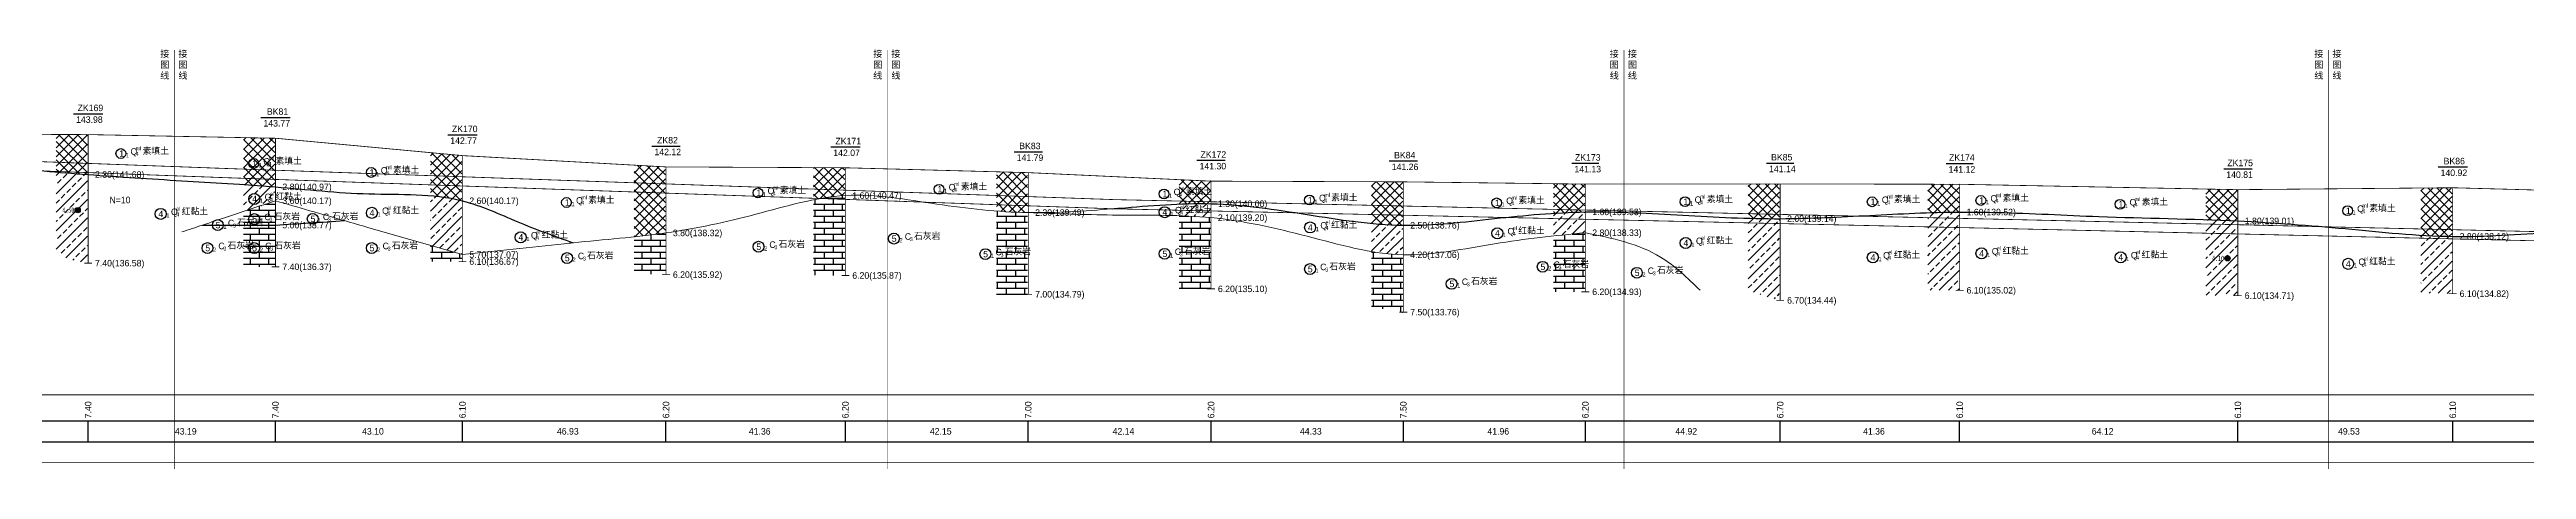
# Model space of a CAD drawing. Header units: inches. Extents: x -205 to 12199, y -11610 to -150.
# Drawn here: x 1500 to 2451, y -7888 to -7727 of the extents above; entities that cross this region are included whole.
import ezdxf

# ---------------------------------------------------------------- set-up
doc = ezdxf.new("R2010")
doc.units = ezdxf.units.IN
doc.header["$MEASUREMENT"] = 0
doc.linetypes.add('ACAD_ISO03W100', pattern=[30, 12, -18])
doc.linetypes.add('ACAD_ISO05W100', pattern=[34, 24, -3, 0.5, -3, 0.5, -3])
for name, color, linetype in [('GiCAD_PouMian', 7, 'Continuous'), ('GICAD_QUYANG', 7, 'Continuous'), ('地质-图框', 7, 'Continuous'), ('地质-地层符号', 3, 'Continuous'), ('地质-地层线', 7, 'Continuous'), ('地质-地面线', 7, 'Continuous'), ('地质-填充花纹', 4, 'Continuous'), ('地质-文字', 7, 'Continuous'), ('地质-标注栏', 7, 'Continuous'), ('地质-标贯', 7, 'Continuous'), ('地质-钻孔', 7, 'Continuous'), ('管底', 7, 'Continuous'), ('红线', 1, 'ACAD_ISO05W100')]:
    doc.layers.add(name, color=color, linetype=linetype)
doc.styles.add('LZ_PMT_LINE', font='', dxfattribs={"height": 2})
doc.styles.get("Standard").update_dxf_attribs({"font": ''})
doc.styles.add('地层编号', font='Comfont.shx', dxfattribs={"width": 0.7, "height": 2.5, "bigfont": 'Hztxt12a.shx'})
doc.styles.add('层底标注', font='Comfont.shx', dxfattribs={"width": 0.7, "height": 2.5, "bigfont": 'Hztxt12a.shx'})
doc.styles.add('岩土名称', font='Comfont.shx', dxfattribs={"width": 0.7, "height": 2.5, "bigfont": 'Hztxt12a.shx'})
doc.styles.add('时代', font='Comfont.shx', dxfattribs={"width": 0.7, "height": 2.5, "bigfont": 'Hztxt12a.shx'})
doc.styles.add('标注栏数据', font='Comfont.shx', dxfattribs={"width": 0.7, "height": 2.5, "bigfont": 'Hztxt12a.shx'})
doc.styles.add('标贯动探', font='Comfont.shx', dxfattribs={"width": 0.7, "height": 2.5, "bigfont": 'Hztxt12a.shx'})
doc.styles.add('钻孔标注', font='Comfont.shx', dxfattribs={"width": 0.7, "height": 2.5, "bigfont": 'Hztxt12a.shx'})
doc.styles.get('LZ_PMT_LINE').set_extended_font_data('SimSun')
doc.styles.get('Standard').set_extended_font_data('SimSun')
doc.linetypes.add('bzhjcx', pattern='A,0.001,[2,XX1.shx,S=1,R=0,X=1,Y=0],-2', length=2.001)
doc.linetypes.add('swx', pattern='A,7,-1.5,["●",LZ_PMT_LINE,S=0.05,R=0,X=0,Y=0],-1.5', length=10)
pattern_1 = [(45, (-25162.9563, -7947.1081), (-1.76776695, 1.76776695), []), (135, (-25162.9563, -7947.1081), (-1.76776695, -1.76776695), [])]
pattern_2 = [(0, (-25162.9563, -7947.1081), (0, 2.3), []), (90, (-25162.9563, -7947.108), (-3.5, 2.3), [2.3, -2.3])]
pattern_3 = [(45, (-25162.9563, -7947.108), (-3.5355339, 3.5355339), []), (45, (-25159.421, -7947.108), (-3.5355339, 3.5355339), [2, -1])]
pattern_4 = [(0, (-25252.9563, -7947.1081), (0, 2.3), []), (90, (-25252.9563, -7947.108), (-3.5, 2.3), [2.3, -2.3])]
pattern_5 = [(45, (-25252.9563, -7947.1081), (-1.76776695, 1.76776695), []), (135, (-25252.9563, -7947.1081), (-1.76776695, -1.76776695), [])]
pattern_6 = [(45, (-25252.9563, -7947.108), (-3.5355339, 3.5355339), []), (45, (-25249.421, -7947.108), (-3.5355339, 3.5355339), [2, -1])]
pattern_7 = [(45, (-25342.9563, -7947.108), (-3.5355339, 3.5355339), []), (45, (-25339.421, -7947.108), (-3.5355339, 3.5355339), [2, -1])]
pattern_8 = [(45, (-25342.9563, -7947.1081), (-1.76776695, 1.76776695), []), (135, (-25342.9563, -7947.1081), (-1.76776695, -1.76776695), [])]

# ---------------------------------------------------------------- blocks, each defined once
blk = doc.blocks.new('gkqy_yuan.dwg不标')
at = {"layer": 'GiCAD_PouMian'}
h = blk.add_hatch(color=7, dxfattribs=at)
edge = h.paths.add_edge_path()
edge.add_arc((0, 0), 1, 0, 360)
at = {"layer": 'GICAD_QUYANG', "color": 7}
blk.add_circle((0, 0), 1, dxfattribs=at)

msp = doc.modelspace()

# ---------------------------------------------------------------- hatches: boundary and pattern name
at = {"layer": '地质-填充花纹', "linetype": 'Continuous'}
h = msp.add_hatch(dxfattribs=at)
h.set_pattern_fill('GKSTT', scale=0.5, style=0, pattern_type=2)
h.set_pattern_definition([(45, (-25072.9563, -7947.1081), (-1.76776695, 1.76776695), []), (135, (-25072.9563, -7947.1081), (-1.76776695, -1.76776695), [])])
h.paths.add_polyline_path([(1514.42779, -7759.42451), (1514.42779, -7774.73911), (1505.60164, -7774.0434), (1502.42779, -7773.78212), (1502.42779, -7759.37742)])
h = msp.add_hatch(dxfattribs=at)
h.set_pattern_fill('GKSTT', scale=0.5, style=0, pattern_type=2)
h.set_pattern_definition(pattern_1)
h.paths.add_polyline_path([(1586.40312, -7760.82057), (1586.40312, -7779.47279), (1578.21739, -7778.84078), (1574.40312, -7778.57703), (1574.40312, -7760.58716)])
h = msp.add_hatch(dxfattribs=at)
h.set_pattern_fill('GKFZNT', scale=0.5, style=0, pattern_type=2)
h.set_pattern_definition([(45, (-25072.9563, -7947.108), (-3.5355339, 3.5355339), []), (45, (-25069.421, -7947.108), (-3.5355339, 3.5355339), [2, -1])])
h.paths.add_polyline_path([(1505.60164, -7774.0434), (1514.42779, -7774.73911), (1514.42779, -7808.71609), (1509.67501, -7807.90376), (1504.74009, -7806.24771), (1502.42779, -7805.14636), (1502.42779, -7773.78212)])
h = msp.add_hatch(dxfattribs=at)
h.set_pattern_fill('GKSTT', scale=0.5, style=0, pattern_type=2)
h.set_pattern_definition(pattern_1)
h.paths.add_polyline_path([(1658.23125, -7767.46889), (1658.23125, -7784.77439), (1652.50655, -7783.60558), (1647.54666, -7782.9793), (1646.23125, -7782.8811), (1646.23125, -7766.35512)])
h = msp.add_hatch(dxfattribs=at)
h.set_pattern_fill('GKSTT', scale=0.5, style=0, pattern_type=2)
h.set_pattern_definition(pattern_1)
h.paths.add_polyline_path([(1736.44151, -7771.81164), (1736.44151, -7797.19213), (1730.86293, -7797.93541), (1725.89625, -7798.5114), (1724.44151, -7798.66355), (1724.44151, -7771.14675)])
h = msp.add_hatch(dxfattribs=at)
h.set_pattern_fill('GKSTT', scale=0.5, style=0, pattern_type=2)
h.set_pattern_definition(pattern_1)
h.paths.add_polyline_path([(1805.36749, -7772.15753), (1805.36749, -7782.84849), (1800.37526, -7783.30948), (1795.43284, -7784.06247), (1793.36749, -7784.47303), (1793.36749, -7772.09951)])
h = msp.add_hatch(dxfattribs=at)
h.set_pattern_fill('GKSTT', scale=0.5, style=0, pattern_type=2)
h.set_pattern_definition(pattern_1)
h.paths.add_polyline_path([(1875.61108, -7774.01886), (1875.61108, -7789.35113), (1870.56462, -7789.19556), (1865.57266, -7788.91418), (1863.61108, -7788.75977), (1863.61108, -7773.69995)])
h = msp.add_hatch(dxfattribs=at)
h.set_pattern_fill('GKFZNT', scale=0.5, style=0, pattern_type=2)
h.set_pattern_definition(pattern_3)
h.paths.add_polyline_path([(1578.21739, -7778.84078), (1586.40312, -7779.47279), (1586.40312, -7784.90856), (1578.14893, -7787.65326), (1574.40312, -7788.89883), (1574.40312, -7778.57703)])
h = msp.add_hatch(dxfattribs=at)
h.set_pattern_fill('GKFZNT', scale=0.5, style=0, pattern_type=2)
h.set_pattern_definition(pattern_3)
h.paths.add_polyline_path([(1647.54666, -7782.9793), (1652.50655, -7783.60558), (1658.23125, -7784.77439), (1658.23125, -7805.42016), (1651.39755, -7803.45395), (1646.59249, -7802.07142), (1646.23125, -7801.96748), (1646.23125, -7782.8811)])
h = msp.add_hatch(dxfattribs=at)
h.set_pattern_fill('GKSHY', scale=0.5, style=0, pattern_type=2)
h.set_pattern_definition(pattern_2)
h.paths.add_polyline_path([(1805.36749, -7813.49001), (1799.87437, -7813.44473), (1794.13114, -7813.40074), (1793.36749, -7813.39578), (1793.36749, -7784.47303), (1795.43284, -7784.06247), (1800.37526, -7783.30948), (1805.36749, -7782.84849)])
h = msp.add_hatch(dxfattribs=at)
h.set_pattern_fill('GKSTT', scale=0.5, style=0, pattern_type=2)
h.set_pattern_definition(pattern_5)
h.paths.add_polyline_path([(1945.83799, -7777.28047), (1945.83799, -7785.95601), (1940.91459, -7785.90158), (1935.9155, -7785.98936), (1933.83799, -7786.07374), (1933.83799, -7776.7223)])
h = msp.add_hatch(dxfattribs=at)
h.set_pattern_fill('GKSTT', scale=0.5, style=0, pattern_type=2)
h.set_pattern_definition(pattern_5)
h.paths.add_polyline_path([(2019.71523, -7777.55792), (2019.71523, -7794.21508), (2012.76974, -7793.92583), (2007.78656, -7793.51828), (2007.71523, -7793.51056), (2007.71523, -7777.5146)])
h = msp.add_hatch(dxfattribs=at)
h.set_pattern_fill('GKSTT', scale=0.5, style=0, pattern_type=2)
h.set_pattern_definition(pattern_5)
h.paths.add_polyline_path([(2089.64135, -7778.42233), (2089.64135, -7789.09906), (2084.82361, -7789.23331), (2079.82926, -7789.46958), (2077.64135, -7789.60993), (2077.64135, -7778.27361)])
h = msp.add_hatch(dxfattribs=at)
h.set_pattern_fill('GKSTT', scale=0.5, style=0, pattern_type=2)
h.set_pattern_definition(pattern_5)
h.paths.add_polyline_path([(2164.50353, -7791.69052), (2157.2941, -7791.64403), (2152.50353, -7791.53991), (2152.50353, -7778.3697), (2164.50353, -7778.35901)])
h = msp.add_hatch(dxfattribs=at)
h.set_pattern_fill('GKSTT', scale=0.5, style=0, pattern_type=2)
h.set_pattern_definition(pattern_5)
h.paths.add_polyline_path([(2233.44486, -7778.49167), (2233.44486, -7789.1632), (2224.19928, -7789.32497), (2221.44486, -7789.41381), (2221.44486, -7778.46846)])
h = msp.add_hatch(dxfattribs=at)
h.set_pattern_fill('GKSTT', scale=0.5, style=0, pattern_type=2)
h.set_pattern_definition(pattern_8)
h.paths.add_polyline_path([(2340.31925, -7780.55397), (2340.31925, -7792.54829), (2332.11173, -7792.20289), (2328.31925, -7792.07007), (2328.31925, -7780.32193)])
h = msp.add_hatch(dxfattribs=at)
h.set_pattern_fill('GKSTT', scale=0.5, style=0, pattern_type=2)
h.set_pattern_definition(pattern_8)
h.paths.add_polyline_path([(2422.87453, -7798.48512), (2416.73128, -7798.31277), (2411.73752, -7798.06438), (2410.87453, -7798.0081), (2410.87453, -7779.93428), (2422.87453, -7779.82769)])
h = msp.add_hatch(dxfattribs=at)
h.set_pattern_fill('GKSHY', scale=0.5, style=0, pattern_type=2)
h.set_pattern_definition(pattern_2)
h.paths.add_polyline_path([(1586.40312, -7794.15876), (1574.40312, -7794.15876), (1574.40312, -7788.89883), (1578.14893, -7787.65326), (1586.40312, -7784.90856)])
h = msp.add_hatch(dxfattribs=at)
h.set_pattern_fill('GKSHY', scale=0.5, style=0, pattern_type=2)
h.set_pattern_definition(pattern_2)
h.paths.add_polyline_path([(1865.57266, -7788.91418), (1870.56462, -7789.19556), (1875.61108, -7789.35113), (1875.61108, -7820.69217), (1863.61108, -7820.69217), (1863.61108, -7788.75977)])
h = msp.add_hatch(dxfattribs=at)
h.set_pattern_fill('GKFZNT', scale=0.5, style=0, pattern_type=2)
h.set_pattern_definition(pattern_6)
h.paths.add_polyline_path([(1945.83799, -7785.95601), (1945.83799, -7791.27219), (1940.96447, -7790.8839), (1935.97131, -7790.62491), (1933.83799, -7790.55955), (1933.83799, -7786.07374), (1935.9155, -7785.98936), (1940.91459, -7785.90158)])
h = msp.add_hatch(dxfattribs=at)
h.set_pattern_fill('GKSHY', scale=0.5, style=0, pattern_type=2)
h.set_pattern_definition(pattern_4)
h.paths.add_polyline_path([(1935.97131, -7790.62491), (1940.96447, -7790.8839), (1945.83799, -7791.27219), (1945.83799, -7818.61651), (1941.08662, -7818.4469), (1936.08195, -7818.34085), (1933.83799, -7818.3233), (1933.83799, -7790.55955)])
h = msp.add_hatch(dxfattribs=at)
h.set_pattern_fill('GKFZNT', scale=0.5, style=0, pattern_type=2)
h.set_pattern_definition(pattern_6)
h.paths.add_polyline_path([(2007.78656, -7793.51828), (2012.76974, -7793.92583), (2019.71523, -7794.21508), (2019.71523, -7805.53976), (2012.27862, -7804.97269), (2007.71523, -7804.29154), (2007.71523, -7793.51056)])
h = msp.add_hatch(dxfattribs=at)
h.set_pattern_fill('GKFZNT', scale=0.5, style=0, pattern_type=2)
h.set_pattern_definition(pattern_6)
h.paths.add_polyline_path([(2089.64135, -7797.11728), (2084.69337, -7797.6159), (2079.71991, -7798.13032), (2077.64135, -7798.35604), (2077.64135, -7789.60993), (2079.82926, -7789.46958), (2084.82361, -7789.23331), (2089.64135, -7789.09906)])
h = msp.add_hatch(dxfattribs=at)
h.set_pattern_fill('GKFZNT', scale=0.5, style=0, pattern_type=2)
h.set_pattern_definition(pattern_6)
h.paths.add_polyline_path([(2157.2941, -7791.64403), (2164.50353, -7791.69052), (2164.50353, -7822.95819), (2158.44879, -7821.32892), (2152.50353, -7819.12373), (2152.50353, -7791.53991)])
h = msp.add_hatch(dxfattribs=at)
h.set_pattern_fill('GKFZNT', scale=0.5, style=0, pattern_type=2)
h.set_pattern_definition(pattern_6)
h.paths.add_polyline_path([(2233.44486, -7819.15882), (2221.44486, -7819.15882), (2221.44486, -7789.41381), (2224.19928, -7789.32497), (2233.44486, -7789.1632)])
h = msp.add_hatch(dxfattribs=at)
h.set_pattern_fill('GKFZNT', scale=0.5, style=0, pattern_type=2)
h.set_pattern_definition(pattern_7)
h.paths.add_polyline_path([(2332.11173, -7792.20289), (2340.31925, -7792.54829), (2340.31925, -7821.22324), (2335.22515, -7821.17772), (2329.88141, -7821.08835), (2328.31925, -7821.0541), (2328.31925, -7792.07007)])
h = msp.add_hatch(dxfattribs=at)
h.set_pattern_fill('GKSHY', scale=0.5, style=0, pattern_type=2)
h.set_pattern_definition(pattern_2)
h.paths.add_polyline_path([(1586.40312, -7810.15876), (1574.40312, -7810.15876), (1574.40312, -7794.15876), (1586.40312, -7794.15876)])
h = msp.add_hatch(dxfattribs=at)
h.set_pattern_fill('GKSHY', scale=0.5, style=0, pattern_type=2)
h.set_pattern_definition(pattern_2)
h.paths.add_polyline_path([(1646.59249, -7802.07142), (1651.39755, -7803.45395), (1658.23125, -7805.42016), (1658.23125, -7808.15765), (1653.35351, -7808.136), (1651.52383, -7808.15876), (1646.23125, -7808.15876), (1646.23125, -7801.96748)])
h = msp.add_hatch(dxfattribs=at)
h.set_pattern_fill('GKSHY', scale=0.5, style=0, pattern_type=2)
h.set_pattern_definition(pattern_2)
h.paths.add_polyline_path([(1736.44151, -7813.14983), (1731.10006, -7812.95769), (1725.51098, -7812.68926), (1724.44151, -7812.62675), (1724.44151, -7798.66355), (1725.89625, -7798.5114), (1730.86293, -7797.93541), (1736.44151, -7797.19213)])
h = msp.add_hatch(dxfattribs=at)
h.set_pattern_fill('GKSHY', scale=0.5, style=0, pattern_type=2)
h.set_pattern_definition(pattern_4)
h.paths.add_polyline_path([(2089.64135, -7819.75876), (2077.64135, -7819.75876), (2077.64135, -7798.35604), (2079.71991, -7798.13032), (2084.69337, -7797.6159), (2089.64135, -7797.11728)])
h = msp.add_hatch(dxfattribs=at)
h.set_pattern_fill('GKFZNT', scale=0.5, style=0, pattern_type=2)
h.set_pattern_definition(pattern_7)
h.paths.add_polyline_path([(2411.73752, -7798.06438), (2416.73128, -7798.31277), (2422.87453, -7798.48512), (2422.87453, -7820.48397), (2417.63176, -7820.31284), (2412.13072, -7820.30781), (2410.87453, -7820.33269), (2410.87453, -7798.0081)])
h = msp.add_hatch(dxfattribs=at)
h.set_pattern_fill('GKSHY', scale=0.5, style=0, pattern_type=2)
h.set_pattern_definition(pattern_4)
h.paths.add_polyline_path([(2012.27862, -7804.97269), (2019.71523, -7805.53976), (2019.71523, -7827.5189), (2014.69754, -7826.71745), (2009.42955, -7825.88232), (2007.71523, -7825.61465), (2007.71523, -7804.29154)])

# ---------------------------------------------------------------- linework, layer by layer
at = {"layer": '地质-地层符号', "color": 7, "linetype": 'Continuous'}
for centre, major_axis in [((1527.26623, -7766.69952), (0, 1.875)), ((1578.32143, -7770.51691), (0, 1.875)), ((1623.44219, -7773.95876), (0, 1.875)), ((1578.57143, -7784.13716), (0, 2.125)), ((1698.46138, -7785.48619), (0, 1.875)), ((1772.0295, -7781.79212), (0, 1.875)), ((1841.61428, -7780.39212), (0, 1.875)), ((1928.03886, -7782.2123), (0, 1.875)), ((1983.90161, -7784.5588), (0, 1.875)), ((2055.80329, -7785.62546), (0, 1.875)), ((2128.19744, -7785.19211), (0, 1.875)), ((2200.09919, -7785.22547), (0, 1.875)), ((2241.8423, -7784.7145), (0, 1.875)), ((1542.58377, -7789.85119), (0, 2.125)), ((1564.49561, -7794.15614), (0, 2.08333)), ((1578.52976, -7791.82281), (0, 2.08333)), ((1600.96795, -7791.76578), (0, 2.08333)), ((1623.69219, -7789.45876), (0, 2.125)), ((1928.28886, -7789.21289), (0, 2.125)), ((1984.15161, -7795.0588), (0, 2.125)), ((2295.27949, -7786.18565), (0, 1.875)), ((2382.72189, -7788.6588), (0, 1.875)), ((1560.53643, -7802.95876), (0, 2.08333)), ((1578.52976, -7802.95876), (0, 2.08333)), ((1623.65052, -7802.95876), (0, 2.08333)), ((1680.87395, -7798.863), (0, 2.125)), ((1772.23783, -7802.45878), (0, 2.08333)), ((1824.26172, -7799.33356), (0, 2.08333)), ((2056.05329, -7797.29215), (0, 2.125)), ((2128.44744, -7801.02543), (0, 2.125)), ((2242.0923, -7805.01239), (0, 2.125)), ((1698.66971, -7806.79213), (0, 2.08333)), ((1859.38351, -7805.29413), (0, 2.08333)), ((1928.2472, -7805.16602), (0, 2.08333)), ((1984.10995, -7811.01937), (0, 2.08333)), ((2073.49316, -7810.15043), (0, 2.08333)), ((2109.69023, -7812.4671), (0, 2.08333)), ((2200.34919, -7806.55881), (0, 2.125)), ((2295.52949, -7806.51156), (0, 2.125)), ((2382.97189, -7809.01848), (0, 2.125)), ((2038.5306, -7816.70014), (0, 2.08333))]:
    msp.add_ellipse(centre, major_axis=major_axis, ratio=1, dxfattribs=at)
at = {"layer": '地质-地层线', "color": 7, "lineweight": 25}
for points, knots in [([(1228.23974, -7759.04492), (1230.12329, -7759.12923), (1244.68914, -7760.08336), (1271.12261, -7767.5243), (1306.72936, -7781.92196), (1339.78527, -7768.34361), (1372.5081, -7756.16346), (1408.89941, -7765.54781), (1445.28211, -7769.16965), (1480.70619, -7771.89433), (1515.3172, -7774.95885), (1544.50922, -7776.7842), (1562.38446, -7777.80521), (1568.23974, -7778.17317)], [966.454727908, 966.454727908, 966.454727908, 966.454727908, 972.139296368, 1010.547439798, 1048.955583228, 1081.285692769, 1113.615802311, 1151.802296631, 1189.988790952, 1224.093009222, 1258.197227492, 1294.262624812, 1311.856479227, 1311.856479227, 1311.856479227, 1311.856479227]), ([(1568.23974, -7778.17317), (1574.38711, -7778.55949), (1592.50119, -7779.80689), (1622.35413, -7783.13329), (1654.73859, -7781.48764), (1679.6701, -7793.24856), (1693.90114, -7798.3895), (1701.01665, -7800.95996)], [1311.856479227, 1311.856479227, 1311.856479227, 1311.856479227, 1330.328022132, 1366.34095284, 1402.353883548, 1425.100222992, 1447.846562436, 1447.846562436, 1447.846562436, 1447.846562436]), ([(1908.23974, -7787.88568), (1909.15132, -7787.81076), (1921.78125, -7786.7607), (1946.80358, -7784.53896), (1983.02347, -7790.01359), (2019.22963, -7795.94566), (2054.94205, -7791.47294), (2090.66474, -7788.12889), (2127.32913, -7790.47612), (2163.76663, -7792.32056), (2199.22447, -7790.41188), (2227.05279, -7788.97968), (2243.39131, -7789.19219), (2248.23974, -7789.31315)], [252.020085058, 252.020085058, 252.020085058, 252.020085058, 254.754869359, 289.909457792, 327.078615708, 364.247773624, 399.304921119, 434.362068613, 471.815724755, 509.269380896, 543.763311375, 578.257241853, 592.811692303, 592.811692303, 592.811692303, 592.811692303]), ([(2248.23974, -7789.31315), (2261.20148, -7789.63653), (2291.97656, -7791.38667), (2336.57509, -7791.86344), (2381.84641, -7795.29777), (2421.99212, -7799.67236), (2461.12318, -7796.8368), (2499.22424, -7794.20726), (2537.3829, -7797.69454), (2567.07535, -7799.46604), (2584.04065, -7800.09239), (2588.23974, -7800.23694)], [592.811692303, 592.811692303, 592.811692303, 592.811692303, 631.721470663, 685.185699472, 726.569808199, 767.953916926, 805.985543495, 844.017170065, 882.348103991, 920.679037917, 933.284047332, 933.284047332, 933.284047332, 933.284047332])]:
    msp.add_open_spline(points, degree=3, knots=knots, dxfattribs=at)
at = {"layer": '地质-地层线', "color": 7, "linetype": 'bzhjcx', "lineweight": 0}
for points, knots in [([(1658.48125, -7805.49209), (1671.51745, -7804.10951), (1685.69717, -7802.60564), (1711.76204, -7799.7994), (1736.62195, -7798.02774), (1771.15678, -7790.49625), (1805.48187, -7779.98063), (1840.78926, -7786.52405), (1874.87653, -7790.37374), (1897.4333, -7788.77386), (1908.23974, -7787.88568)], [0, 0, 0, 0, 39.326479449, 42.776170744, 78.652958898, 113.853236349, 149.053513801, 184.326897364, 219.600280927, 252.020085058, 252.020085058, 252.020085058, 252.020085058]), ([(1550.66646, -7796.79179), (1553.30591, -7795.91411), (1559.16367, -7793.96628), (1565.02143, -7792.01845), (1568.23974, -7790.94829)], [0, 0, 0, 0, 8.344652411, 18.519359179, 18.519359179, 18.519359179, 18.519359179]), ([(1568.23974, -7790.94829), (1568.37975, -7790.90173), (1574.51755, -7788.86077), (1580.65534, -7786.81982), (1586.65312, -7784.82543)], [18.519359179, 18.519359179, 18.519359179, 18.519359179, 18.962026415, 37.924052829, 37.924052829, 37.924052829, 37.924052829]), ([(1908.23974, -7790.29708), (1909.1511, -7790.30849), (1921.79151, -7790.44044), (1947.08927, -7789.91798), (1983.00595, -7797.98327), (2019.07378, -7808.65193), (2054.95172, -7800.59696), (2078.24481, -7798.26038), (2089.89135, -7797.09209)], [32.396622584, 32.396622584, 32.396622584, 32.396622584, 35.126761285, 70.253522571, 107.874613268, 145.495703965, 180.714122945, 215.932541924, 215.932541924, 215.932541924, 215.932541924])]:
    msp.add_open_spline(points, degree=3, knots=knots, dxfattribs=at)
for points in [[(1586.65312, -7784.82543), (1613.11612, -7792.43946), (1622.56719, -7795.15876), (1658.48125, -7805.49209)], [(2089.89135, -7797.09209), (2118.81857, -7806.44378), (2133.96393, -7819.18087)]]:
    msp.add_spline(points, degree=3, dxfattribs=at)
at = {"layer": '地质-地层线', "color": 7}
msp.add_spline([(1586.65312, -7794.15876), (1599.88462, -7793.29911), (1613.11612, -7792.43946)], degree=3, dxfattribs=at)
at = {"layer": '地质-地层线', "color": 7, "linetype": 'bzhjcx', "lineweight": 0}
msp.add_open_spline([(1875.86108, -7789.35884), (1886.64316, -7789.76029), (1897.42524, -7790.16174), (1908.23974, -7790.29708)], degree=3, dxfattribs=at)
at = {"layer": '地质-地层线', "color": 7, "start_tangent": (1, 0), "end_tangent": (1, 0)}
msp.add_spline([(1558.58481, -7794.15876), (1568.23974, -7794.15876)], degree=3, dxfattribs=at)
at = {"layer": '地质-地层线', "color": 7}
msp.add_open_spline([(1568.23974, -7794.15876), (1569.69948, -7794.15876), (1575.83727, -7794.15876), (1581.97507, -7794.15876), (1586.65312, -7794.15876)], degree=3, knots=[9.654921323, 9.654921323, 9.654921323, 9.654921323, 14.034153039, 28.068306079, 28.068306079, 28.068306079, 28.068306079], dxfattribs=at)
at = {"layer": '地质-地面线', "color": 7, "linetype": 'Continuous', "const_width": 0.3}
for points in [[(1228.23974, -7752.72428), (1233.87175, -7752.75882), (1308.59727, -7753.89214), (1370.89091, -7753.22543), (1446.69963, -7759.15876), (1514.67779, -7759.42549), (1568.23974, -7760.46728)], [(1568.23974, -7760.46728), (1586.65312, -7760.82543), (1658.48125, -7767.49209), (1736.69151, -7771.82549), (1805.61749, -7772.15874), (1875.86108, -7774.0255), (1908.23974, -7775.53159)], [(1908.23974, -7775.53159), (1946.08799, -7777.2921), (2019.96523, -7777.55883), (2089.89135, -7778.42543), (2164.75353, -7778.35879), (2233.69486, -7778.49215), (2248.23974, -7778.77341)], [(2248.23974, -7778.77341), (2340.56925, -7780.55881), (2423.12453, -7779.82547), (2499.1176, -7781.89212), (2575.64531, -7783.09217), (2588.23974, -7783.1755)]]:
    msp.add_lwpolyline(points, dxfattribs=at)
at = {"layer": '地质-标注栏', "color": 7, "linetype": 'Continuous', "const_width": 0.3}
for points in [[(1188.23896, -7859.29212), (1578.23896, -7859.29212)], [(1528.23896, -7859.29212), (1918.23896, -7859.29212)], [(1868.23896, -7859.29212), (2258.23896, -7859.29212)], [(2208.23896, -7859.29212), (2598.23896, -7859.29212)], [(1188.23896, -7885.29212), (1578.23896, -7885.29212)], [(1528.23896, -7885.29212), (1918.23896, -7885.29212)], [(1868.23896, -7885.29212), (2258.23896, -7885.29212)], [(2208.23896, -7885.29212), (2598.23896, -7885.29212)]]:
    msp.add_lwpolyline(points, dxfattribs=at)
at = {"layer": '地质-标注栏', "color": 7, "linetype": 'Continuous'}
for points in [[(1188.23896, -7869.29212), (1578.23896, -7869.29212)], [(1514.67779, -7877.29212), (1514.67779, -7869.29212)], [(1514.67779, -7877.29212), (1514.67779, -7869.29212)], [(1528.23896, -7869.29212), (1918.23896, -7869.29212)], [(1586.65312, -7877.29212), (1586.65312, -7869.29212)], [(1586.65312, -7877.29212), (1586.65312, -7869.29212)], [(1658.48125, -7877.29212), (1658.48125, -7869.29212)], [(1658.48125, -7877.29212), (1658.48125, -7869.29212)], [(1736.69151, -7877.29212), (1736.69151, -7869.29212)], [(1736.69151, -7877.29212), (1736.69151, -7869.29212)], [(1805.61749, -7877.29212), (1805.61749, -7869.29212)], [(1805.61749, -7877.29212), (1805.61749, -7869.29212)], [(1868.23896, -7869.29212), (2258.23896, -7869.29212)], [(1875.86108, -7877.29212), (1875.86108, -7869.29212)], [(1875.86108, -7877.29212), (1875.86108, -7869.29212)], [(1946.08799, -7877.29212), (1946.08799, -7869.29212)], [(1946.08799, -7877.29212), (1946.08799, -7869.29212)], [(2019.96523, -7877.29212), (2019.96523, -7869.29212)], [(2019.96523, -7877.29212), (2019.96523, -7869.29212)], [(2089.89135, -7877.29212), (2089.89135, -7869.29212)], [(2089.89135, -7877.29212), (2089.89135, -7869.29212)], [(2164.75353, -7877.29212), (2164.75353, -7869.29212)], [(2164.75353, -7877.29212), (2164.75353, -7869.29212)], [(2208.23896, -7869.29212), (2598.23896, -7869.29212)], [(2233.69486, -7877.29212), (2233.69486, -7869.29212)], [(2233.69486, -7877.29212), (2233.69486, -7869.29212)], [(2340.56925, -7877.29212), (2340.56925, -7869.29212)], [(2340.56925, -7877.29212), (2340.56925, -7869.29212)], [(2423.12453, -7877.29212), (2423.12453, -7869.29212)], [(2423.12453, -7877.29212), (2423.12453, -7869.29212)], [(1188.23896, -7877.29212), (1578.23896, -7877.29212)], [(1528.23896, -7877.29212), (1918.23896, -7877.29212)], [(1868.23896, -7877.29212), (2258.23896, -7877.29212)], [(2208.23896, -7877.29212), (2598.23896, -7877.29212)]]:
    msp.add_lwpolyline(points, dxfattribs=at)
at = {"layer": '地质-钻孔', "color": 7, "linetype": 'Continuous'}
for p, q in [((1509.06514, -7751.42548), (1520.2917, -7751.42548)), ((1581.03975, -7752.82543), (1592.26631, -7752.82543)), ((1652.82686, -7759.49209), (1664.13545, -7759.49209)), ((1731.24482, -7763.82549), (1742.1374, -7763.82549)), ((1799.96357, -7764.15875), (1811.27217, -7764.15875)), ((1870.41475, -7766.02551), (1881.30732, -7766.02551)), ((1940.68232, -7769.29211), (1951.49287, -7769.29211)), ((2014.51826, -7769.55883), (2025.41084, -7769.55883)), ((2084.69404, -7770.42542), (2095.08857, -7770.42542)), ((2159.47334, -7770.35879), (2170.03389, -7770.35879)), ((2228.45771, -7770.49215), (2238.93232, -7770.49215)), ((2335.12373, -7772.5588), (2346.01631, -7772.5588)), ((2417.46943, -7771.82546), (2428.77998, -7771.82546))]:
    msp.add_line(p, q, dxfattribs=at)
at = {"layer": '地质-钻孔', "color": 7, "const_width": 0.3, "flags": 128}
for points in [[(1514.67779, -7759.42549), (1514.67779, -7808.75882)], [(1586.65312, -7760.82543), (1586.65312, -7810.15876)], [(1658.48125, -7767.4921), (1658.48125, -7808.15876)], [(1736.69151, -7771.82549), (1736.69151, -7813.15882)], [(1805.61749, -7772.15874), (1805.61749, -7813.49207)], [(1875.86108, -7774.0255), (1875.86108, -7820.69217)], [(1946.08799, -7777.2921), (1946.08799, -7818.62544)], [(2019.96523, -7777.55883), (2019.96523, -7827.55883)], [(2089.89135, -7778.42542), (2089.89135, -7819.75876)], [(2164.75353, -7778.35879), (2164.75353, -7823.02546)], [(2233.69486, -7778.49216), (2233.69486, -7819.15882)], [(2340.56925, -7780.55881), (2340.56925, -7821.22547)], [(2423.12453, -7779.82547), (2423.12453, -7820.49214)]]:
    msp.add_lwpolyline(points, dxfattribs=at)
at = {"layer": '地质-钻孔', "color": 7, "linetype": 'Continuous', "const_width": 0.3, "flags": 128}
for points in [[(1513.17779, -7808.75882), (1516.17779, -7808.75882)], [(1585.15312, -7810.15876), (1588.15312, -7810.15876)], [(1656.98125, -7808.15876), (1659.98125, -7808.15876)], [(1735.19151, -7813.15882), (1738.19151, -7813.15882)], [(1804.11749, -7813.49207), (1807.11749, -7813.49207)], [(1874.36108, -7820.69217), (1877.36108, -7820.69217)], [(1944.58799, -7818.62544), (1947.58799, -7818.62544)], [(2088.39135, -7819.75876), (2091.39135, -7819.75876)], [(2232.19486, -7819.15882), (2235.19486, -7819.15882)], [(2339.06925, -7821.22547), (2342.06925, -7821.22547)], [(2421.62453, -7820.49214), (2424.62453, -7820.49214)], [(2018.46523, -7827.55883), (2021.46523, -7827.55883)], [(2163.25353, -7823.02546), (2166.25353, -7823.02546)]]:
    msp.add_lwpolyline(points, dxfattribs=at)
at = {"layer": '管底', "linetype": 'swx', "const_width": 0.3}
for points in [[(1293.23755, -7762.34062), (1569.17504, -7772.489)], [(1293.10782, -7765.86824), (1569.0453, -7776.01661)], [(1562.7442, -7772.26397), (1908.36318, -7784.35784)], [(1562.62076, -7775.79181), (1908.23974, -7787.88568)], [(1908.14955, -7787.89309), (2247.78204, -7795.4172)], [(1908.22774, -7784.36396), (2247.86022, -7791.88807)], [(2247.86317, -7791.88813), (2588.27589, -7799.7145)], [(2247.78204, -7795.4172), (2588.19476, -7803.24357)]]:
    msp.add_lwpolyline(points, dxfattribs=at)
at = {"layer": '红线', "linetype": 'ACAD_ISO03W100', "ltscale": 0.4, "const_width": 0.2}
for points in [[(1547.90015, -7726.91284), (1547.90015, -7887.80321)], [(1821.8167, -7726.91284), (1821.8167, -7887.80321)], [(2104.77322, -7726.91284), (2104.77322, -7887.80321)], [(2375.45554, -7726.91284), (2375.45554, -7887.80321)]]:
    msp.add_lwpolyline(points, dxfattribs=at)

# ---------------------------------------------------------------- block references
at = {"layer": '地质-图框', "color": 7, "linetype": 'Continuous'}
for p in [(1510.67779, -7788.42549), (2336.56925, -7806.89214)]:
    msp.add_blockref('gkqy_yuan.dwg不标', p, dxfattribs=at)

# ---------------------------------------------------------------- texts
at = {"layer": '地质-图框', "color": 7, "linetype": 'Continuous', "width": 0.7}
for s, p in [('4.50', (1504.8032, -7789.42549)), ('4.10', (2330.69466, -7807.89214))]:
    msp.add_text(s, height=2, dxfattribs=at).set_placement(p)
at = {"layer": '地质-地层符号', "color": 7, "linetype": 'Continuous'}
for s, height, style, p in [('Q', 2.5, '时代', (1530.95373, -7767.14952)), ('素填土', 2.5, '岩土名称', (1535.62039, -7767.14952)), ('1', 2.5, '地层编号', (1526.64123, -7767.94952)), ('1', 1.625, '地层编号', (1529.14123, -7768.14952)), ('1', 2.5, '地层编号', (1577.69643, -7771.76691)), ('1', 1.625, '地层编号', (1580.19643, -7771.96691)), ('Q', 2.5, '时代', (1582.00893, -7770.96691)), ('素填土', 2.5, '岩土名称', (1586.67559, -7770.96691)), ('1', 2.5, '地层编号', (1622.81719, -7775.20876)), ('1', 1.625, '地层编号', (1625.31719, -7775.40876)), ('Q', 2.5, '时代', (1627.12969, -7774.40876)), ('素填土', 2.5, '岩土名称', (1631.79635, -7774.40876)), ('4', 2.5, '地层编号', (1577.69643, -7785.38716)), ('1', 1.625, '地层编号', (1580.69643, -7785.58716)), ('Q', 2.5, '时代', (1582.50893, -7784.58716)), ('红黏土', 2.5, '岩土名称', (1586.63393, -7784.58716)), ('Q', 2.5, '时代', (1702.14888, -7785.93619)), ('素填土', 2.5, '岩土名称', (1706.81555, -7785.93619)), ('1', 2.5, '地层编号', (1771.4045, -7783.04212)), ('1', 1.625, '地层编号', (1773.9045, -7783.24212)), ('Q', 2.5, '时代', (1775.717, -7782.24212)), ('素填土', 2.5, '岩土名称', (1780.38367, -7782.24212)), ('1', 2.5, '地层编号', (1840.98928, -7781.64212)), ('1', 1.625, '地层编号', (1843.48928, -7781.84212)), ('Q', 2.5, '时代', (1845.30178, -7780.84212)), ('素填土', 2.5, '岩土名称', (1849.96845, -7780.84212)), ('1', 2.5, '地层编号', (1927.41386, -7783.4623)), ('1', 1.625, '地层编号', (1929.91386, -7783.6623)), ('Q', 2.5, '时代', (1931.72636, -7782.6623)), ('素填土', 2.5, '岩土名称', (1936.39303, -7782.6623)), ('1', 2.5, '地层编号', (1983.27661, -7785.8088)), ('Q', 2.5, '时代', (1987.58911, -7785.0088)), ('素填土', 2.5, '岩土名称', (1992.25578, -7785.0088)), ('Q', 2.5, '时代', (2059.49079, -7786.07546)), ('素填土', 2.5, '岩土名称', (2064.15746, -7786.07546)), ('1', 2.5, '地层编号', (2127.57244, -7786.44211)), ('Q', 2.5, '时代', (2131.88494, -7785.64211)), ('素填土', 2.5, '岩土名称', (2136.55161, -7785.64211)), ('1', 2.5, '地层编号', (2199.47419, -7786.47547)), ('Q', 2.5, '时代', (2203.78669, -7785.67547)), ('素填土', 2.5, '岩土名称', (2208.45336, -7785.67547)), ('1', 2.5, '地层编号', (2241.2173, -7785.9645)), ('Q', 2.5, '时代', (2245.5298, -7785.1645)), ('素填土', 2.5, '岩土名称', (2250.19647, -7785.1645)), ('素填土', 2.5, '岩土名称', (2303.63366, -7786.63565)), ('4', 2.5, '地层编号', (1541.70877, -7791.10119)), ('1', 1.625, '地层编号', (1544.70877, -7791.30119)), ('Q', 2.5, '时代', (1546.52127, -7790.30119)), ('红黏土', 2.5, '岩土名称', (1550.64627, -7790.30119)), ('5', 2.5, '地层编号', (1563.66228, -7795.40614)), ('C', 2.5, '时代', (1568.39144, -7794.60614)), ('石灰岩', 2.5, '岩土名称', (1571.93311, -7794.60614)), ('5', 2.5, '地层编号', (1577.69643, -7793.07281)), ('1', 1.625, '地层编号', (1580.61309, -7793.27281)), ('C', 2.5, '时代', (1582.42559, -7792.27281)), ('石灰岩', 2.5, '岩土名称', (1585.96726, -7792.27281)), ('5', 2.5, '地层编号', (1600.13462, -7793.01578)), ('1', 1.625, '地层编号', (1603.05129, -7793.21578)), ('C', 2.5, '时代', (1604.86379, -7792.21578)), ('石灰岩', 2.5, '岩土名称', (1608.40545, -7792.21578)), ('4', 2.5, '地层编号', (1622.81719, -7790.70876)), ('1', 1.625, '地层编号', (1625.81719, -7790.90876)), ('Q', 2.5, '时代', (1627.62969, -7789.90876)), ('红黏土', 2.5, '岩土名称', (1631.75469, -7789.90876)), ('1', 2.5, '地层编号', (1697.83638, -7786.73619)), ('1', 1.625, '地层编号', (1700.33638, -7786.93619)), ('4', 2.5, '地层编号', (1927.41386, -7790.46289)), ('1', 1.625, '地层编号', (1930.41386, -7790.66289)), ('Q', 2.5, '时代', (1932.22636, -7789.66289)), ('红黏土', 2.5, '岩土名称', (1936.35136, -7789.66289)), ('1', 1.625, '地层编号', (1985.77661, -7786.0088)), ('Q', 2.5, '时代', (1988.08911, -7795.5088)), ('红黏土', 2.5, '岩土名称', (1992.21411, -7795.5088)), ('1', 2.5, '地层编号', (2055.17829, -7786.87546)), ('1', 1.625, '地层编号', (2057.67829, -7787.07546)), ('1', 1.625, '地层编号', (2130.07244, -7786.64211)), ('1', 1.625, '地层编号', (2201.97419, -7786.67547)), ('1', 1.625, '地层编号', (2243.7173, -7786.1645)), ('1', 2.5, '地层编号', (2294.65449, -7787.43565)), ('1', 1.625, '地层编号', (2297.15449, -7787.63565)), ('Q', 2.5, '时代', (2298.96699, -7786.63565)), ('1', 2.5, '地层编号', (2382.09689, -7789.9088)), ('1', 1.625, '地层编号', (2384.59689, -7790.1088)), ('Q', 2.5, '时代', (2386.40939, -7789.1088)), ('素填土', 2.5, '岩土名称', (2391.07605, -7789.1088)), ('5', 2.5, '地层编号', (1559.7031, -7804.20876)), ('2', 1.625, '地层编号', (1562.61976, -7804.40876)), ('C', 2.5, '时代', (1564.7031, -7803.40876)), ('1', 1.625, '地层编号', (1566.57894, -7795.60614)), ('石灰岩', 2.5, '岩土名称', (1568.24476, -7803.40876)), ('5', 2.5, '地层编号', (1577.69643, -7804.20876)), ('2', 1.625, '地层编号', (1580.61309, -7804.40876)), ('C', 2.5, '时代', (1582.69643, -7803.40876)), ('石灰岩', 2.5, '岩土名称', (1586.23809, -7803.40876)), ('5', 2.5, '地层编号', (1622.81719, -7804.20876)), ('2', 1.625, '地层编号', (1625.73385, -7804.40876)), ('C', 2.5, '时代', (1627.81719, -7803.40876)), ('石灰岩', 2.5, '岩土名称', (1631.35885, -7803.40876)), ('4', 2.5, '地层编号', (1679.99895, -7800.113)), ('1', 1.625, '地层编号', (1682.99895, -7800.313)), ('Q', 2.5, '时代', (1684.81145, -7799.313)), ('红黏土', 2.5, '岩土名称', (1688.93645, -7799.313)), ('5', 2.5, '地层编号', (1771.4045, -7803.70878)), ('2', 1.625, '地层编号', (1774.32117, -7803.90878)), ('C', 2.5, '时代', (1776.4045, -7802.90878)), ('石灰岩', 2.5, '岩土名称', (1779.94617, -7802.90878)), ('5', 2.5, '地层编号', (1823.42839, -7800.58356)), ('2', 1.625, '地层编号', (1826.34506, -7800.78356)), ('C', 2.5, '时代', (1828.42839, -7799.78356)), ('石灰岩', 2.5, '岩土名称', (1831.97006, -7799.78356)), ('石灰岩', 2.5, '岩土名称', (1866.82101, -7805.74413)), ('石灰岩', 2.5, '岩土名称', (1935.6847, -7805.61602)), ('4', 2.5, '地层编号', (1983.27661, -7796.3088)), ('1', 1.625, '地层编号', (1986.27661, -7796.5088)), ('4', 2.5, '地层编号', (2055.17829, -7798.54215)), ('1', 1.625, '地层编号', (2058.17829, -7798.74215)), ('Q', 2.5, '时代', (2059.99079, -7797.74215)), ('红黏土', 2.5, '岩土名称', (2064.11579, -7797.74215)), ('4', 2.5, '地层编号', (2127.57244, -7802.27543)), ('1', 1.625, '地层编号', (2130.57244, -7802.47543)), ('Q', 2.5, '时代', (2132.38494, -7801.47543)), ('红黏土', 2.5, '岩土名称', (2136.50994, -7801.47543)), ('Q', 2.5, '时代', (2246.0298, -7805.46239)), ('红黏土', 2.5, '岩土名称', (2250.1548, -7805.46239)), ('5', 2.5, '地层编号', (1697.83638, -7808.04213)), ('2', 1.625, '地层编号', (1700.75305, -7808.24213)), ('C', 2.5, '时代', (1702.83638, -7807.24213)), ('石灰岩', 2.5, '岩土名称', (1706.37805, -7807.24213)), ('5', 2.5, '地层编号', (1858.55018, -7806.54413)), ('1', 1.625, '地层编号', (1861.46685, -7806.74413)), ('C', 2.5, '时代', (1863.27935, -7805.74413)), ('5', 2.5, '地层编号', (1927.41386, -7806.41602)), ('1', 1.625, '地层编号', (1930.33053, -7806.61602)), ('C', 2.5, '时代', (1932.14303, -7805.61602)), ('5', 2.5, '地层编号', (1983.27661, -7812.26937)), ('1', 1.625, '地层编号', (1986.19328, -7812.46937)), ('C', 2.5, '时代', (1988.00578, -7811.46937)), ('石灰岩', 2.5, '岩土名称', (1991.54745, -7811.46937)), ('5', 2.5, '地层编号', (2072.65982, -7811.40043)), ('2', 1.625, '地层编号', (2075.57649, -7811.60043)), ('C', 2.5, '时代', (2077.65982, -7810.60043)), ('石灰岩', 2.5, '岩土名称', (2081.20149, -7810.60043)), ('5', 2.5, '地层编号', (2108.8569, -7813.7171)), ('2', 1.625, '地层编号', (2111.77356, -7813.9171)), ('C', 2.5, '时代', (2113.8569, -7812.9171)), ('石灰岩', 2.5, '岩土名称', (2117.39856, -7812.9171)), ('4', 2.5, '地层编号', (2199.47419, -7807.80881)), ('1', 1.625, '地层编号', (2202.47419, -7808.00881)), ('Q', 2.5, '时代', (2204.28669, -7807.00881)), ('红黏土', 2.5, '岩土名称', (2208.41169, -7807.00881)), ('4', 2.5, '地层编号', (2241.2173, -7806.26239)), ('1', 1.625, '地层编号', (2244.2173, -7806.46239)), ('4', 2.5, '地层编号', (2294.65449, -7807.76156)), ('1', 1.625, '地层编号', (2297.65449, -7807.96156)), ('Q', 2.5, '时代', (2299.46699, -7806.96156)), ('红黏土', 2.5, '岩土名称', (2303.59199, -7806.96156)), ('4', 2.5, '地层编号', (2382.09689, -7810.26848)), ('1', 1.625, '地层编号', (2385.09689, -7810.46848)), ('Q', 2.5, '时代', (2386.90939, -7809.46848)), ('红黏土', 2.5, '岩土名称', (2391.03439, -7809.46848)), ('5', 2.5, '地层编号', (2037.69726, -7817.95014)), ('1', 1.625, '地层编号', (2040.61393, -7818.15014)), ('C', 2.5, '时代', (2042.42643, -7817.15014)), ('石灰岩', 2.5, '岩土名称', (2045.9681, -7817.15014))]:
    msp.add_text(s, height=height, dxfattribs=dict(at, style=style)).set_placement(p)
at = {"layer": '地质-地层符号', "color": 7, "linetype": 'Continuous', "style": '时代', "width": 0.8}
for s, p in [('ml', (1532.98706, -7765.48285)), ('4', (1532.98706, -7767.64952)), ('4', (1584.04226, -7771.46691)), ('ml', (1584.04226, -7769.30025)), ('4', (1629.16302, -7774.90876)), ('ml', (1629.16302, -7772.74209)), ('4', (1584.54226, -7785.08716)), ('el', (1584.54226, -7782.9205)), ('ml', (1704.18221, -7784.26952)), ('4', (1777.75033, -7782.74212)), ('ml', (1777.75033, -7780.57545)), ('4', (1847.33512, -7781.34212)), ('ml', (1847.33512, -7779.17546)), ('4', (1933.7597, -7783.1623)), ('ml', (1933.7597, -7780.99563)), ('4', (1989.62245, -7785.5088)), ('ml', (1989.62245, -7783.34213)), ('ml', (2061.52413, -7784.40879)), ('ml', (2133.91827, -7783.97544)), ('ml', (2205.82003, -7784.00881)), ('ml', (2247.56313, -7783.49783)), ('ml', (2301.00033, -7784.96898)), ('4', (1548.5546, -7790.80119)), ('el', (1548.5546, -7788.63452)), ('3', (1584.37559, -7792.77281)), ('3', (1606.81379, -7792.71578)), ('4', (1629.66302, -7790.40876)), ('el', (1629.66302, -7788.24209)), ('4', (1704.18221, -7786.43619)), ('4', (1934.2597, -7790.16289)), ('el', (1934.2597, -7787.99622)), ('el', (1990.12244, -7793.84213)), ('4', (2061.52413, -7786.57546)), ('4', (2133.91827, -7786.14211)), ('4', (2205.82003, -7786.17547)), ('4', (2247.56313, -7785.6645)), ('4', (2301.00033, -7787.13565)), ('4', (2388.44272, -7789.6088)), ('ml', (2388.44272, -7787.44214)), ('3', (1566.6531, -7803.90876)), ('3', (1570.34144, -7795.10614)), ('3', (1584.64643, -7803.90876)), ('3', (1629.76719, -7803.90876)), ('4', (1686.84479, -7799.813)), ('el', (1686.84479, -7797.64633)), ('3', (1778.3545, -7803.40878)), ('3', (1830.37839, -7800.28356)), ('4', (1990.12244, -7796.0088)), ('4', (2062.02413, -7798.24215)), ('el', (2062.02413, -7796.07548)), ('4', (2134.41827, -7801.97543)), ('el', (2134.41827, -7799.80877)), ('el', (2248.06313, -7803.79573)), ('3', (1704.78638, -7807.74213)), ('3', (1865.22935, -7806.24413)), ('3', (1934.09303, -7806.11602)), ('3', (1989.95578, -7811.96937)), ('3', (2079.60982, -7811.10043)), ('3', (2115.8069, -7813.4171)), ('4', (2206.32003, -7807.50881)), ('el', (2206.32003, -7805.34214)), ('4', (2248.06313, -7805.96239)), ('4', (2301.50033, -7807.46156)), ('el', (2301.50033, -7805.29489)), ('4', (2388.94272, -7809.96848)), ('el', (2388.94272, -7807.80181)), ('3', (2044.37643, -7817.65014))]:
    msp.add_text(s, height=1.5, dxfattribs=at).set_placement(p)
at = {"layer": '地质-文字', "color": 7, "linetype": 'Continuous', "style": '层底标注'}
for s, p in [('2.30(141.68)', (1517.32779, -7776.00882)), ('3.60(140.17)', (1589.30312, -7786.07543)), ('2.80(140.97)', (1589.30312, -7780.7421)), ('2.60(140.17)', (1661.13125, -7786.07543)), ('1.60(140.47)', (1808.26749, -7784.07541)), ('5.00(138.77)', (1589.30312, -7795.40876)), ('2.30(139.49)', (1878.51108, -7790.60884)), ('2.10(139.20)', (1948.73799, -7792.5421)), ('1.30(140.00)', (1948.73799, -7787.20877)), ('2.50(138.76)', (2022.61523, -7795.47549)), ('1.60(139.53)', (2092.54135, -7790.34209)), ('2.00(139.14)', (2167.40353, -7792.94213)), ('1.60(139.52)', (2236.34486, -7790.40882)), ('1.80(139.01)', (2343.21925, -7793.80881)), ('3.80(138.32)', (1739.34151, -7798.40882)), ('2.80(138.33)', (2092.54135, -7798.34209)), ('2.80(138.12)', (2425.77453, -7799.74214)), ('7.40(136.58)', (1517.32779, -7810.00882)), ('7.40(136.37)', (1589.30312, -7811.40876)), ('5.70(137.07)', (1661.13125, -7806.74209)), ('6.10(136.67)', (1661.13125, -7809.40876)), ('6.20(135.92)', (1739.34151, -7814.40882)), ('6.20(135.87)', (1808.26749, -7814.74207)), ('4.20(137.06)', (2022.61523, -7806.80883)), ('7.00(134.79)', (1878.51108, -7821.94217)), ('6.20(135.10)', (1948.73799, -7819.87544)), ('6.20(134.93)', (2092.54135, -7821.00876)), ('6.70(134.44)', (2167.40353, -7824.27546)), ('6.10(135.02)', (2236.34486, -7820.40882)), ('6.10(134.71)', (2343.21925, -7822.47547)), ('6.10(134.82)', (2425.77453, -7821.74214)), ('7.50(133.76)', (2022.61523, -7828.80883))]:
    msp.add_text(s, height=2.5, dxfattribs=at).set_placement(p)
at = {"layer": '地质-标注栏', "color": 7, "linetype": 'Continuous', "style": '标注栏数据'}
for s, p in [('7.40', (1515.92779, -7868.29212)), ('7.40', (1587.90312, -7868.29212)), ('6.10', (1659.73125, -7868.29212)), ('6.20', (1737.94151, -7868.29212)), ('6.20', (1806.86749, -7868.29212)), ('7.00', (1877.11108, -7868.29212)), ('6.20', (1947.33799, -7868.29212)), ('7.50', (2021.21523, -7868.29212)), ('6.20', (2091.14135, -7868.29212)), ('6.70', (2166.00353, -7868.29212)), ('6.10', (2234.94486, -7868.29212)), ('6.10', (2341.81925, -7868.29212)), ('6.10', (2424.37453, -7868.29212))]:
    msp.add_text(s, height=2.5, rotation=90.0000025, dxfattribs=at).set_placement(p)
for s, p in [('43.19', (1548.01962, -7874.54212)), ('43.10', (1619.92135, -7874.54212)), ('46.93', (1694.79471, -7874.54212)), ('41.36', (1768.50867, -7874.54212)), ('42.15', (1838.06428, -7874.54212)), ('42.14', (1908.27037, -7874.54212)), ('44.33', (1980.23495, -7874.54212)), ('41.96', (2052.25329, -7874.54212)), ('44.92', (2124.47244, -7874.54212)), ('41.36', (2196.57836, -7874.54212)), ('64.12', (2284.45706, -7874.54212)), ('49.53', (2379.05522, -7874.54212))]:
    msp.add_text(s, height=2.5, dxfattribs=at).set_placement(p)
at = {"layer": '地质-标贯', "color": 7, "linetype": 'Continuous', "style": '标贯动探'}
msp.add_text('N=10', height=2.5, dxfattribs=at).set_placement((1522.87779, -7785.75882))
at = {"layer": '地质-钻孔', "color": 7, "linetype": 'Continuous', "style": '钻孔标注'}
for s, p in [('143.98', (1510.0647, -7754.92549)), ('ZK169', (1510.63613, -7750.42549)), ('143.77', (1582.04003, -7756.32543)), ('BK81', (1583.36145, -7751.82543)), ('142.77', (1653.82649, -7762.9921)), ('ZK170', (1654.43958, -7758.4921)), ('142.12', (1732.24508, -7767.32549)), ('ZK82', (1733.27484, -7762.82549)), ('ZK171', (1801.78416, -7763.15874)), ('BK83', (1872.40274, -7765.0255)), ('142.07', (1800.96273, -7767.65874)), ('141.79', (1871.41465, -7769.5255)), ('141.30', (1941.68323, -7772.7921)), ('ZK172', (1942.04633, -7768.2921)), ('141.26', (2015.5188, -7773.05883)), ('BK84', (2016.42356, -7768.55883)), ('141.13', (2085.69492, -7773.92542)), ('ZK173', (2085.89135, -7769.42542)), ('141.14', (2160.47377, -7773.85879)), ('BK85', (2161.25353, -7769.35879)), ('141.12', (2229.45677, -7773.99216)), ('ZK174', (2229.61153, -7769.49216)), ('140.81', (2336.12282, -7776.05881)), ('ZK175', (2336.52758, -7771.55881)), ('140.92', (2418.46976, -7775.32547)), ('BK86', (2419.62453, -7770.82547))]:
    msp.add_text(s, height=2.5, dxfattribs=at).set_placement(p)
at = {"layer": '红线', "char_height": 2.5, "attachment_point": 1}
for insert in [(1542.38071, -7727.18985), (1549.34603, -7727.18985), (1816.29726, -7727.18985), (1823.26258, -7727.18985), (2099.25378, -7727.18985), (2106.2191, -7727.18985), (2369.9361, -7727.18985), (2376.90142, -7727.18985)]:
    msp.add_mtext_dynamic_manual_height_columns('接图线', width=3.594619, gutter_width=12.5, heights=[0], dxfattribs=dict(at, insert=insert))

doc.saveas('drawing.dxf')
